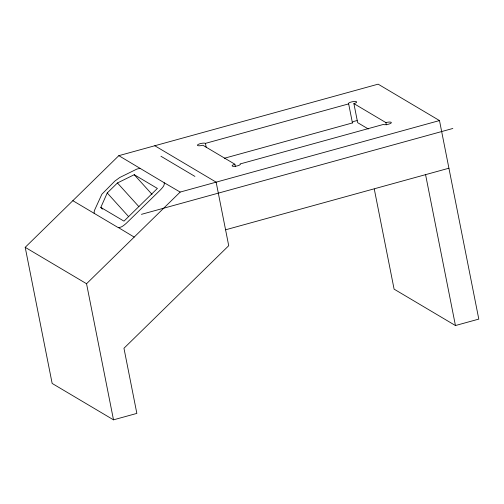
<?xml version="1.0" encoding="UTF-8"?>
<svg xmlns="http://www.w3.org/2000/svg" width="504" height="504" viewBox="0 0 504 504"><rect width="100%" height="100%" fill="white"/><g stroke="black" fill="none" stroke-linecap="round" stroke-linejoin="round"><path stroke-width="0.76" d="M100.825 207.402L107.226 192.975L117.445 182.971L134.234 174.699L157.387 188.433L123.978 221.143L100.825 207.402L102.394 209.141M154.791 145.75L216.14 182.152L228.722 245.706L123.959 348.264L136.855 413.4L113.501 419.838L52.151 383.437L25.2 247.325L118.824 155.667L378.139 84.162L439.488 120.563L478.8 319.101L455.446 325.54L394.096 289.139L374.283 189.063M113.501 419.838L86.549 283.727L180.174 192.074L439.488 120.563M235.337 166.522L234.883 164.235L202.873 145.24A4.19 1.077 -11.2 0 1 197.65 145.524A4.19 1.077 -11.2 0 1 200.208 143.659A4.19 1.077 -11.2 0 1 205.43 143.375L348.661 103.881A4.19 1.077 -11.2 0 1 351.219 102.016A4.19 1.077 -11.2 0 1 356.448 101.732A4.19 1.077 -11.2 0 1 353.89 103.597L357.664 122.661L368.329 128.993M224.362 158.256L352.435 122.938A4.19 1.077 -11.2 0 1 357.122 120.645M141.454 214.339L452.825 128.476M225.572 229.805L448.925 168.21M72.841 200.686L117.86 227.405C121.18 228.091 124.053 225.162 126.397 223.196L160.593 189.724C162.238 187.828 164.871 185.51 164.216 182.744L118.824 155.667M139.961 168.323L136.855 169.086L119.732 177.515L114.792 181.138L101.858 194.254L94.324 210.722L94.122 213.205M164.216 182.744L180.174 192.074M353.89 103.597L385.894 122.592A4.19 1.077 -11.2 0 1 391.123 122.308A4.19 1.077 -11.2 0 1 388.565 124.173A4.19 1.077 -11.2 0 1 383.336 124.457L240.106 163.951A4.19 1.077 -11.2 0 1 237.548 165.816A4.19 1.077 -11.2 0 1 232.325 166.099A4.19 1.077 -11.2 0 1 234.883 164.235M160.94 156.253L194.922 176.413M25.2 247.325L86.549 283.727M118.408 227.588L134.19 237.088M134.234 174.699L152.032 194.361M117.445 182.971L138.909 206.678M107.226 192.975L128.684 216.682M425.571 174.655L455.446 325.54M385.894 122.592L386.348 124.879M348.661 103.881L352.435 122.938M205.43 143.375L206.186 147.193"/></g></svg>
